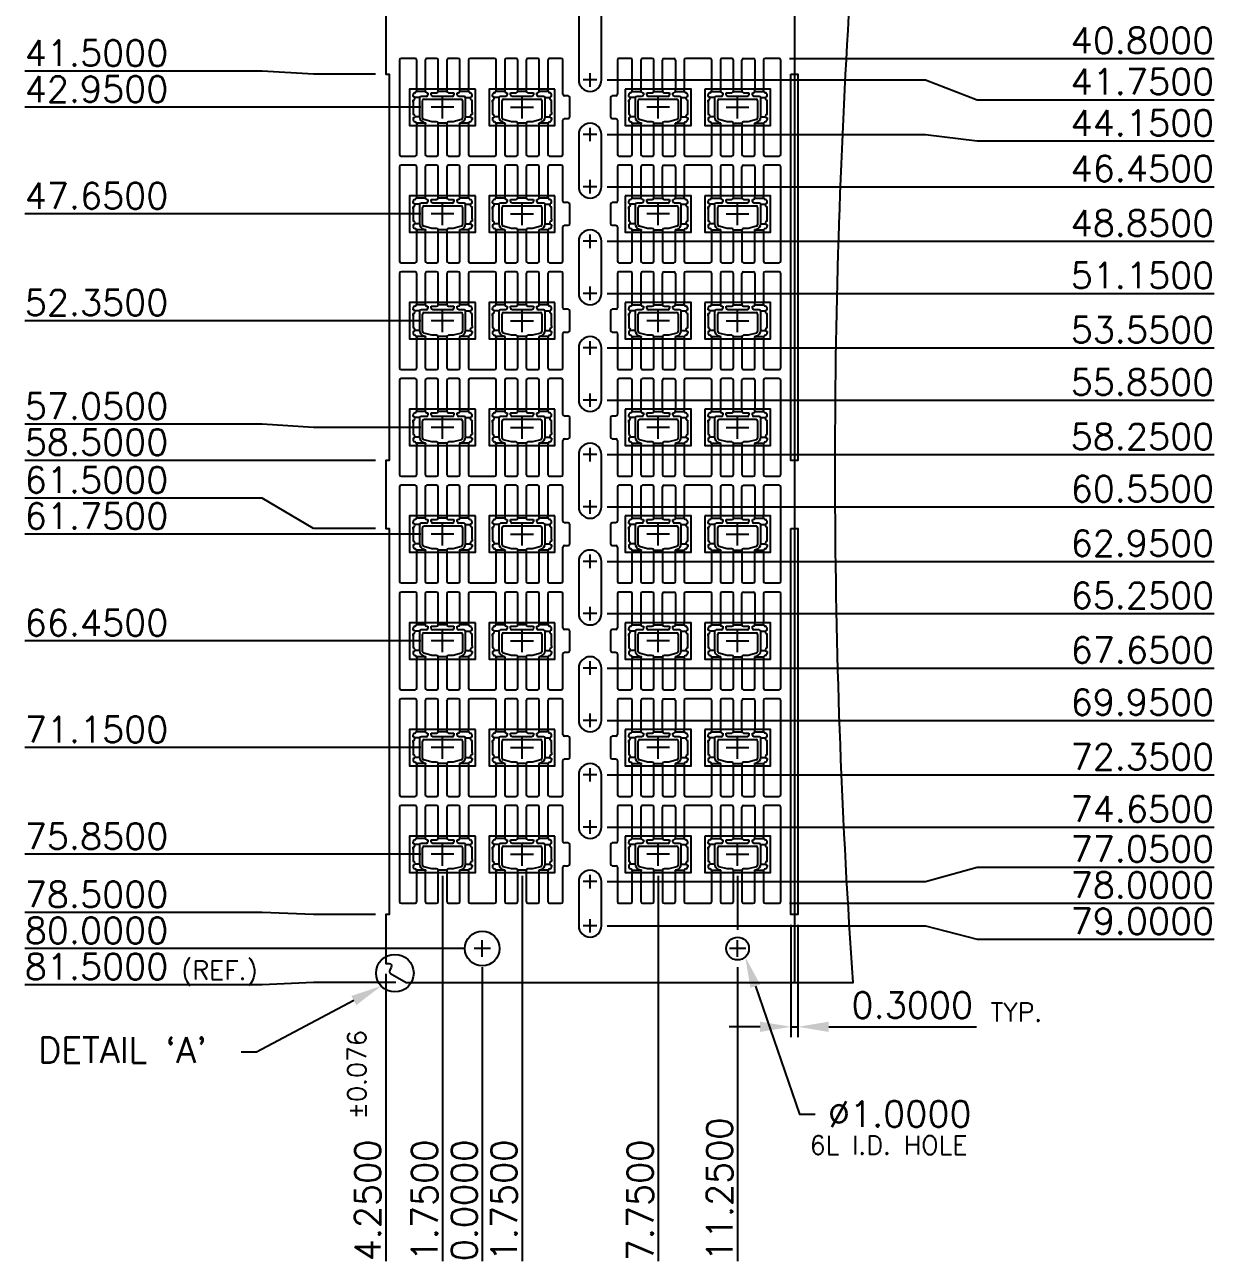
# Model space of a CAD drawing. Extents: x -367 to -120, y -452 to -104.
# Drawn here: x -364.6 to -249.4, y -341.5 to -221.7 of the extents above; entities that cross this region are included whole.
import ezdxf
from ezdxf.enums import TextEntityAlignment as Align
from ezdxf.lldxf.tags import DXFTag

# ---------------------------------------------------------------- set-up
doc = ezdxf.new("R2010")
doc.units = 0
doc.header["$LTSCALE"] = 8
doc.header["$MEASUREMENT"] = 0
doc.layers.get('0').update_dxf_attribs({"linetype": 'CONTINUOUS'})
for name, color, linetype in [('CEN', 1, 'CENTER'), ('COIN-LINE', 4, 'CONTINUOUS'), ('DIM', 5, 'CONTINUOUS'), ('LF-LINE', 7, 'CONTINUOUS'), ('Molding area', 6, 'CONTINUOUS'), ('v-groove', 2, 'CONTINUOUS')]:
    doc.layers.add(name, color=color, linetype=linetype)
doc.styles.add('SIMPLEX', font='SIMPLEX', dxfattribs={"height": 2.5})
tags = doc.linetypes.add('CENTER', pattern=[2, 1.25, -0.25, 0.25, -0.25]).pattern_tags.tags
tags[10:11] = [DXFTag(74, 4), DXFTag(75, 0), DXFTag(340, '0'), DXFTag(46, 1.0), DXFTag(50, 0.0), DXFTag(44, 0.0), DXFTag(45, 0.0)]
tags[8:9] = [DXFTag(74, 4), DXFTag(75, 0), DXFTag(340, '0'), DXFTag(46, 1.0), DXFTag(50, 0.0), DXFTag(44, 0.0), DXFTag(45, 0.0)]
tags[6:7] = [DXFTag(74, 4), DXFTag(75, 0), DXFTag(340, '0'), DXFTag(46, 1.0), DXFTag(50, 0.0), DXFTag(44, 0.0), DXFTag(45, 0.0)]
tags[4:5] = [DXFTag(74, 4), DXFTag(75, 0), DXFTag(340, '0'), DXFTag(46, 1.0), DXFTag(50, 0.0), DXFTag(44, 0.0), DXFTag(45, 0.0)]

# ---------------------------------------------------------------- blocks, each defined once
blk = doc.blocks.new('INT1')
for p, q in [((-1.9, 2.08), (-1.9, -2.08)), ((-1.21, 2.15), (-1.83, 2.15)), ((-1.14, 0.8), (-1.14, 2.08)), ((-0.76, 2.08), (-0.76, 0.8)), ((-0.26, 2.15), (-0.69, 2.15)), ((-0.19, 0.8), (-0.19, 2.08)), ((0.19, 2.08), (0.19, 0.8)), ((0.69, 2.15), (0.26, 2.15)), ((0.76, 0.8), (0.76, 2.08)), ((1.14, 2.08), (1.14, 0.8)), ((2.29, 2.15), (1.21, 2.15)), ((2.36, 0.8), (2.36, 2.08)), ((2.74, 2.08), (2.74, 0.8)), ((3.24, 2.15), (2.81, 2.15)), ((3.31, 0.8), (3.31, 2.08)), ((3.69, 2.08), (3.69, 0.8)), ((4.19, 2.15), (3.76, 2.15)), ((4.26, 0.8), (4.26, 2.08)), ((4.64, 2.08), (4.64, 0.8)), ((5.23, 2.15), (4.71, 2.15)), ((5.3, 0.57), (5.3, 2.08)), ((-1.14, 0.738), (-1.14, 0.8)), ((-0.76, 0.8), (-0.76, 0.71)), ((-0.69, 0.64), (-0.65, 0.64)), ((-0.65, 0.64), (-0.65, 0.55)), ((-0.5, 0.55), (-0.5, 0.64)), ((-0.5, 0.64), (-0.26, 0.64)), ((-0.19, 0.71), (-0.19, 0.8)), ((0.19, 0.8), (0.19, 0.71)), ((0.26, 0.64), (0.5, 0.64)), ((0.5, 0.64), (0.5, 0.55)), ((0.65, 0.55), (0.65, 0.64)), ((0.65, 0.64), (0.69, 0.64)), ((0.76, 0.71), (0.76, 0.8)), ((1.14, 0.738), (1.14, 0.8)), ((2.36, 0.738), (2.36, 0.8)), ((2.74, 0.8), (2.74, 0.71)), ((2.81, 0.64), (2.85, 0.64)), ((2.85, 0.64), (2.85, 0.55)), ((3, 0.55), (3, 0.64)), ((3, 0.64), (3.24, 0.64)), ((3.31, 0.71), (3.31, 0.8)), ((3.69, 0.8), (3.69, 0.71)), ((3.76, 0.64), (4, 0.64)), ((4, 0.64), (4, 0.55)), ((4.15, 0.55), (4.15, 0.64)), ((4.15, 0.64), (4.19, 0.64)), ((4.26, 0.71), (4.26, 0.8)), ((4.64, 0.738), (4.64, 0.8)), ((-1.3, 0.474), (-1.3, 0.542)), ((-1.3, 0.314), (-1.3, -0.314)), ((-1.3, 0.22), (-1.3, 0.314)), ((-1.015, 0.41), (-1.015, -0.426)), ((-0.72, 0.48), (-0.945, 0.48)), ((-0.88, -0.476), (-0.88, 0.29)), ((-0.88, 0.16), (-0.88, 0.29)), ((-0.81, 0.36), (0.81, 0.36)), ((0.43, 0.48), (-0.43, 0.48)), ((0.945, 0.48), (0.72, 0.48)), ((0.88, 0.29), (0.88, -0.476)), ((1.015, 0.29), (1.015, 0.41)), ((1.015, -0.426), (1.015, 0.29)), ((1.3, 0.474), (1.3, 0.542)), ((1.3, -0.22), (1.3, 0.314)), ((2.2, 0.474), (2.2, 0.542)), ((2.2, 0.314), (2.2, -0.314)), ((2.2, 0.22), (2.2, 0.314)), ((2.485, 0.41), (2.485, -0.426)), ((2.78, 0.48), (2.555, 0.48)), ((2.62, -0.476), (2.62, 0.29)), ((2.62, 0.16), (2.62, 0.29)), ((2.69, 0.36), (4.31, 0.36)), ((3.93, 0.48), (3.07, 0.48)), ((4.445, 0.48), (4.22, 0.48)), ((4.38, 0.29), (4.38, -0.476)), ((4.515, 0.29), (4.515, 0.41)), ((4.515, -0.426), (4.515, 0.29)), ((4.8, 0.474), (4.8, 0.542)), ((4.8, -0.22), (4.8, 0.314)), ((5.53, 0.5), (5.37, 0.5)), ((5.6, -0.43), (5.6, 0.43)), ((-1.3, -0.474), (-1.3, -0.542)), ((-1.015, -0.29), (-1.015, -0.426)), ((-0.469, -0.64), (-0.828, -0.544)), ((0.828, -0.544), (0.469, -0.64)), ((1.3, -0.22), (1.3, -0.314)), ((1.3, -0.474), (1.3, -0.542)), ((2.2, -0.474), (2.2, -0.542)), ((2.485, -0.29), (2.485, -0.426)), ((3.031, -0.64), (2.672, -0.544)), ((4.328, -0.544), (3.969, -0.64)), ((4.8, -0.22), (4.8, -0.314)), ((4.8, -0.474), (4.8, -0.542)), ((5.37, -0.5), (5.53, -0.5)), ((-1.14, -0.738), (-1.14, -0.8)), ((-1.14, -2.08), (-1.14, -0.8)), ((-0.83, -0.668), (-0.747, -0.69)), ((-0.76, -0.74), (-0.76, -0.8)), ((-0.76, -0.8), (-0.76, -2.08)), ((-0.26, -0.64), (-0.469, -0.64)), ((-0.19, -0.8), (-0.19, -0.71)), ((-0.19, -2.08), (-0.19, -0.8)), ((0.19, -0.71), (0.19, -0.8)), ((0.19, -0.8), (0.19, -2.08)), ((0.469, -0.64), (0.26, -0.64)), ((0.747, -0.69), (0.83, -0.668)), ((0.76, -0.8), (0.76, -0.74)), ((0.76, -2.08), (0.76, -0.8)), ((1.14, -0.738), (1.14, -0.8)), ((1.14, -0.8), (1.14, -2.08)), ((2.36, -0.738), (2.36, -0.8)), ((2.36, -2.08), (2.36, -0.8)), ((2.67, -0.668), (2.753, -0.69)), ((2.74, -0.74), (2.74, -0.8)), ((2.74, -0.8), (2.74, -2.08)), ((3.24, -0.64), (3.031, -0.64)), ((3.31, -0.8), (3.31, -0.71)), ((3.31, -2.08), (3.31, -0.8)), ((3.69, -0.71), (3.69, -0.8)), ((3.69, -0.8), (3.69, -2.08)), ((3.969, -0.64), (3.76, -0.64)), ((4.247, -0.69), (4.33, -0.668)), ((4.26, -0.8), (4.26, -0.74)), ((4.26, -2.08), (4.26, -0.8)), ((4.64, -0.738), (4.64, -0.8)), ((4.64, -0.8), (4.64, -2.08)), ((5.3, -2.08), (5.3, -0.57)), ((-1.83, -2.15), (-1.21, -2.15)), ((-0.69, -2.15), (-0.26, -2.15)), ((0.26, -2.15), (0.69, -2.15)), ((1.21, -2.15), (2.29, -2.15)), ((2.81, -2.15), (3.24, -2.15)), ((3.76, -2.15), (4.19, -2.15)), ((4.71, -2.15), (5.23, -2.15))]:
    blk.add_line(p, q)
for centre, radius, start, end in [((-1.83, 2.08), 0.07, 90, 180), ((-1.21, 2.08), 0.07, 0, 90), ((-0.69, 2.08), 0.07, 90, 180), ((-0.26, 2.08), 0.07, 0, 90), ((0.26, 2.08), 0.07, 90, 180), ((0.69, 2.08), 0.07, 0, 90), ((1.21, 2.08), 0.07, 90, 180), ((2.29, 2.08), 0.07, 0, 90), ((2.81, 2.08), 0.07, 90, 180), ((3.24, 2.08), 0.07, 0, 90), ((3.76, 2.08), 0.07, 90, 180), ((4.19, 2.08), 0.07, 0, 90), ((4.71, 2.08), 0.07, 90, 180), ((5.23, 2.08), 0.07, 0, 90), ((-1.2, 0.542), 0.1, 101.5521, 179.9908), ((-1.24, 0.738), 0.1, 281.5521, 0), ((-0.69, 0.71), 0.07, 180, 270), ((-0.72, 0.55), 0.07, 270, 0), ((-0.43, 0.55), 0.07, 180, 270), ((-0.26, 0.71), 0.07, 270, 0), ((0.26, 0.71), 0.07, 180, 270), ((0.43, 0.55), 0.07, 270, 0), ((0.72, 0.55), 0.07, 180, 270), ((0.69, 0.71), 0.07, 270, 0), ((1.24, 0.738), 0.1, 180, 258.4479), ((1.2, 0.542), 0.1, 0.0092, 78.4479), ((2.3, 0.542), 0.1, 101.5521, 179.9908), ((2.26, 0.738), 0.1, 281.5521, 0), ((2.81, 0.71), 0.07, 180, 270), ((2.78, 0.55), 0.07, 270, 0), ((3.07, 0.55), 0.07, 180, 270), ((3.24, 0.71), 0.07, 270, 0), ((3.76, 0.71), 0.07, 180, 270), ((3.93, 0.55), 0.07, 270, 0), ((4.22, 0.55), 0.07, 180, 270), ((4.19, 0.71), 0.07, 270, 0), ((4.74, 0.738), 0.1, 180, 258.4479), ((4.7, 0.542), 0.1, 0.0092, 78.4479), ((5.37, 0.57), 0.07, 180, 270), ((-1.3, 0.394), 0.08, 269.9908, 89.9908), ((-0.945, 0.41), 0.07, 90, 180), ((-0.81, 0.29), 0.07, 90, 180), ((0.81, 0.29), 0.07, 0, 90), ((0.945, 0.41), 0.07, 0, 90), ((1.3, 0.394), 0.08, 90.0092, 270.0092), ((2.2, 0.394), 0.08, 269.9908, 89.9908), ((2.555, 0.41), 0.07, 90, 180), ((2.69, 0.29), 0.07, 90, 180), ((4.31, 0.29), 0.07, 0, 90), ((4.445, 0.41), 0.07, 0, 90), ((4.8, 0.394), 0.08, 90.0092, 270.0092), ((5.53, 0.43), 0.07, 0, 90), ((-1.3, -0.394), 0.08, 270.0092, 90.0092), ((-1.2, -0.542), 0.1, 180.0092, 258.4479), ((-0.765, -0.426), 0.25, 180, 255), ((-0.81, -0.476), 0.07, 180, 255), ((0.81, -0.476), 0.07, 285, 0), ((0.765, -0.426), 0.25, 285, 0), ((1.3, -0.394), 0.08, 89.9908, 269.9908), ((1.2, -0.542), 0.1, 281.5521, 359.9908), ((2.2, -0.394), 0.08, 270.0092, 90.0092), ((2.3, -0.542), 0.1, 180.0092, 258.4479), ((2.735, -0.426), 0.25, 180, 255), ((2.69, -0.476), 0.07, 180, 255), ((4.31, -0.476), 0.07, 285, 0), ((4.265, -0.426), 0.25, 285, 0), ((4.8, -0.394), 0.08, 89.9908, 269.9908), ((4.7, -0.542), 0.1, 281.5521, 359.9908), ((5.37, -0.57), 0.07, 90, 180), ((5.53, -0.43), 0.07, 270, 0), ((-1.24, -0.738), 0.1, 0, 78.4479), ((-0.66, -0.74), 0.1, 149.9868, 180), ((-0.26, -0.71), 0.07, 0, 90), ((0.26, -0.71), 0.07, 90, 180), ((0.66, -0.74), 0.1, 0, 30.0132), ((1.24, -0.738), 0.1, 101.5521, 180), ((2.26, -0.738), 0.1, 0, 78.4479), ((2.84, -0.74), 0.1, 149.9868, 180), ((3.24, -0.71), 0.07, 0, 90), ((3.76, -0.71), 0.07, 90, 180), ((4.16, -0.74), 0.1, 0, 30.0132), ((4.74, -0.738), 0.1, 101.5521, 180), ((-1.83, -2.08), 0.07, 180, 270), ((-1.21, -2.08), 0.07, 270, 0), ((-0.69, -2.08), 0.07, 180, 270), ((-0.26, -2.08), 0.07, 270, 0), ((0.26, -2.08), 0.07, 180, 270), ((0.69, -2.08), 0.07, 270, 0), ((1.21, -2.08), 0.07, 180, 270), ((2.29, -2.08), 0.07, 270, 0), ((2.81, -2.08), 0.07, 180, 270), ((3.24, -2.08), 0.07, 270, 0), ((3.76, -2.08), 0.07, 180, 270), ((4.19, -2.08), 0.07, 270, 0), ((4.71, -2.08), 0.07, 180, 270), ((5.23, -2.08), 0.07, 270, 0)]:
    blk.add_arc(centre, radius, start, end)
at = {"layer": 'Molding area'}
for points in [[(1.45, 0.8), (-1.45, 0.8), (-1.45, -0.8), (1.45, -0.8)], [(4.95, 0.8), (2.05, 0.8), (2.05, -0.8), (4.95, -0.8)]]:
    blk.add_lwpolyline(points, close=True, dxfattribs=at)
at = {"layer": 'v-groove'}
for p, q in [((-0.759, 0.7), (-1.147, 0.7)), ((0.191, 0.7), (-0.191, 0.7)), ((1.147, 0.7), (0.759, 0.7)), ((2.741, 0.7), (2.353, 0.7)), ((3.691, 0.7), (3.309, 0.7)), ((4.647, 0.7), (4.259, 0.7)), ((-0.752, -0.7), (-1.147, -0.7)), ((0.191, -0.7), (-0.191, -0.7)), ((1.147, -0.7), (0.752, -0.7)), ((2.748, -0.7), (2.353, -0.7)), ((3.691, -0.7), (3.309, -0.7)), ((4.647, -0.7), (4.252, -0.7))]:
    blk.add_line(p, q, dxfattribs=at)
at = {"layer": 'v-groove', "color": 4}
for p, q in [((-1.012, 0.43), (-1.228, 0.43)), ((1.012, 0.43), (1.228, 0.43)), ((2.488, 0.43), (2.272, 0.43)), ((4.512, 0.43), (4.728, 0.43)), ((-1.012, -0.43), (-1.228, -0.43)), ((1.012, -0.43), (1.228, -0.43)), ((2.488, -0.43), (2.272, -0.43)), ((4.512, -0.43), (4.728, -0.43))]:
    blk.add_line(p, q, dxfattribs=at)
blk = doc.blocks.new('INT2')
for p, q in [((-1.8, 2.08), (-1.8, 0.57)), ((-1.21, 2.15), (-1.73, 2.15)), ((-1.14, 0.8), (-1.14, 2.08)), ((-0.76, 2.08), (-0.76, 0.8)), ((-0.26, 2.15), (-0.69, 2.15)), ((-0.19, 0.8), (-0.19, 2.08)), ((0.19, 0.8), (0.19, 2.08)), ((0.26, 2.15), (0.69, 2.15)), ((0.76, 2.08), (0.76, 0.8)), ((1.14, 2.08), (1.14, 0.8)), ((2.29, 2.15), (1.21, 2.15)), ((2.36, 0.8), (2.36, 2.08)), ((2.74, 2.08), (2.74, 0.8)), ((3.24, 2.15), (2.81, 2.15)), ((3.31, 0.8), (3.31, 2.08)), ((3.69, 0.8), (3.69, 2.08)), ((3.76, 2.15), (4.19, 2.15)), ((4.26, 2.08), (4.26, 0.8)), ((4.64, 2.08), (4.64, 0.8)), ((5.33, 2.15), (4.71, 2.15)), ((5.4, -2.08), (5.4, 2.08)), ((-1.14, 0.738), (-1.14, 0.8)), ((-0.76, 0.8), (-0.76, 0.71)), ((-0.69, 0.64), (-0.65, 0.64)), ((-0.65, 0.64), (-0.65, 0.55)), ((-0.5, 0.55), (-0.5, 0.64)), ((-0.5, 0.64), (-0.26, 0.64)), ((-0.19, 0.71), (-0.19, 0.8)), ((0.19, 0.8), (0.19, 0.71)), ((0.26, 0.64), (0.5, 0.64)), ((0.5, 0.64), (0.5, 0.55)), ((0.65, 0.55), (0.65, 0.64)), ((0.65, 0.64), (0.69, 0.64)), ((0.76, 0.71), (0.76, 0.8)), ((1.14, 0.738), (1.14, 0.8)), ((2.36, 0.738), (2.36, 0.8)), ((2.74, 0.8), (2.74, 0.71)), ((2.81, 0.64), (2.85, 0.64)), ((2.85, 0.64), (2.85, 0.55)), ((3, 0.55), (3, 0.64)), ((3, 0.64), (3.24, 0.64)), ((3.31, 0.71), (3.31, 0.8)), ((3.69, 0.8), (3.69, 0.71)), ((3.76, 0.64), (4, 0.64)), ((4, 0.64), (4, 0.55)), ((4.15, 0.55), (4.15, 0.64)), ((4.15, 0.64), (4.19, 0.64)), ((4.26, 0.71), (4.26, 0.8)), ((4.64, 0.738), (4.64, 0.8)), ((-2.1, 0.43), (-2.1, -0.43)), ((-1.87, 0.5), (-2.03, 0.5)), ((-1.3, 0.474), (-1.3, 0.542)), ((-1.3, 0.314), (-1.3, -0.314)), ((-1.3, 0.22), (-1.3, 0.314)), ((-1.015, 0.41), (-1.015, 0.29)), ((-1.015, 0.29), (-1.015, -0.426)), ((-0.72, 0.48), (-0.945, 0.48)), ((-0.88, -0.476), (-0.88, 0.29)), ((-0.88, 0.16), (-0.88, 0.29)), ((-0.81, 0.36), (0.81, 0.36)), ((0.43, 0.48), (-0.43, 0.48)), ((0.945, 0.48), (0.72, 0.48)), ((0.88, 0.29), (0.88, -0.476)), ((1.015, 0.29), (1.015, 0.41)), ((1.015, -0.426), (1.015, 0.29)), ((1.3, 0.474), (1.3, 0.542)), ((1.3, -0.314), (1.3, 0.314)), ((2.2, 0.474), (2.2, 0.542)), ((2.2, 0.314), (2.2, -0.314)), ((2.2, 0.22), (2.2, 0.314)), ((2.485, 0.41), (2.485, 0.29)), ((2.485, 0.29), (2.485, -0.426)), ((2.78, 0.48), (2.555, 0.48)), ((2.62, -0.476), (2.62, 0.29)), ((2.62, 0.16), (2.62, 0.29)), ((2.69, 0.36), (4.31, 0.36)), ((3.93, 0.48), (3.07, 0.48)), ((4.445, 0.48), (4.22, 0.48)), ((4.38, 0.29), (4.38, -0.476)), ((4.515, 0.29), (4.515, 0.41)), ((4.515, -0.426), (4.515, 0.29)), ((4.8, 0.474), (4.8, 0.542)), ((4.8, -0.314), (4.8, 0.314)), ((-2.03, -0.5), (-1.87, -0.5)), ((-1.3, -0.474), (-1.3, -0.542)), ((-0.469, -0.64), (-0.828, -0.544)), ((0.828, -0.544), (0.469, -0.64)), ((1.3, -0.474), (1.3, -0.542)), ((2.2, -0.474), (2.2, -0.542)), ((3.031, -0.64), (2.672, -0.544)), ((4.328, -0.544), (3.969, -0.64)), ((4.8, -0.474), (4.8, -0.542)), ((-1.8, -0.57), (-1.8, -2.08)), ((-1.14, -0.738), (-1.14, -0.8)), ((-1.14, -2.08), (-1.14, -0.8)), ((-0.83, -0.668), (-0.747, -0.69)), ((-0.76, -0.74), (-0.76, -0.8)), ((-0.76, -0.8), (-0.76, -2.08)), ((-0.26, -0.64), (-0.469, -0.64)), ((-0.19, -0.8), (-0.19, -0.71)), ((-0.19, -2.08), (-0.19, -0.8)), ((0.19, -0.71), (0.19, -0.8)), ((0.19, -0.8), (0.19, -2.08)), ((0.469, -0.64), (0.26, -0.64)), ((0.747, -0.69), (0.83, -0.668)), ((0.76, -0.8), (0.76, -0.74)), ((0.76, -2.08), (0.76, -0.8)), ((1.14, -0.738), (1.14, -0.8)), ((1.14, -0.8), (1.14, -2.08)), ((2.36, -0.738), (2.36, -0.8)), ((2.36, -2.08), (2.36, -0.8)), ((2.67, -0.668), (2.753, -0.69)), ((2.74, -0.74), (2.74, -0.8)), ((2.74, -0.8), (2.74, -2.08)), ((3.24, -0.64), (3.031, -0.64)), ((3.31, -0.8), (3.31, -0.71)), ((3.31, -2.08), (3.31, -0.8)), ((3.69, -0.71), (3.69, -0.8)), ((3.69, -0.8), (3.69, -2.08)), ((3.969, -0.64), (3.76, -0.64)), ((4.247, -0.69), (4.33, -0.668)), ((4.26, -0.8), (4.26, -0.74)), ((4.26, -2.08), (4.26, -0.8)), ((4.64, -0.738), (4.64, -0.8)), ((4.64, -0.8), (4.64, -2.08)), ((-1.73, -2.15), (-1.21, -2.15)), ((-0.69, -2.15), (-0.26, -2.15)), ((0.26, -2.15), (0.69, -2.15)), ((1.21, -2.15), (2.29, -2.15)), ((2.81, -2.15), (3.24, -2.15)), ((3.76, -2.15), (4.19, -2.15)), ((4.71, -2.15), (5.33, -2.15))]:
    blk.add_line(p, q)
for centre, radius, start, end in [((-1.73, 2.08), 0.07, 90, 180), ((-1.21, 2.08), 0.07, 0, 90), ((-0.69, 2.08), 0.07, 90, 180), ((-0.26, 2.08), 0.07, 0, 90), ((0.26, 2.08), 0.07, 90, 180), ((0.69, 2.08), 0.07, 0, 90), ((1.21, 2.08), 0.07, 90, 180), ((2.29, 2.08), 0.07, 0, 90), ((2.81, 2.08), 0.07, 90, 180), ((3.24, 2.08), 0.07, 0, 90), ((3.76, 2.08), 0.07, 90, 180), ((4.19, 2.08), 0.07, 0, 90), ((4.71, 2.08), 0.07, 90, 180), ((5.33, 2.08), 0.07, 0, 90), ((-1.87, 0.57), 0.07, 270, 0), ((-1.2, 0.542), 0.1, 101.5521, 179.9908), ((-1.24, 0.738), 0.1, 281.5521, 0), ((-0.69, 0.71), 0.07, 180, 270), ((-0.72, 0.55), 0.07, 270, 0), ((-0.43, 0.55), 0.07, 180, 270), ((-0.26, 0.71), 0.07, 270, 0), ((0.26, 0.71), 0.07, 180, 270), ((0.43, 0.55), 0.07, 270, 0), ((0.72, 0.55), 0.07, 180, 270), ((0.69, 0.71), 0.07, 270, 0), ((1.24, 0.738), 0.1, 180, 258.4479), ((1.2, 0.542), 0.1, 0.0092, 78.4479), ((2.3, 0.542), 0.1, 101.5521, 179.9908), ((2.26, 0.738), 0.1, 281.5521, 0), ((2.81, 0.71), 0.07, 180, 270), ((2.78, 0.55), 0.07, 270, 0), ((3.07, 0.55), 0.07, 180, 270), ((3.24, 0.71), 0.07, 270, 0), ((3.76, 0.71), 0.07, 180, 270), ((3.93, 0.55), 0.07, 270, 0), ((4.22, 0.55), 0.07, 180, 270), ((4.19, 0.71), 0.07, 270, 0), ((4.74, 0.738), 0.1, 180, 258.4479), ((4.7, 0.542), 0.1, 0.0092, 78.4479), ((-2.03, 0.43), 0.07, 90, 180), ((-1.3, 0.394), 0.08, 269.9908, 89.9908), ((-0.945, 0.41), 0.07, 90, 180), ((-0.81, 0.29), 0.07, 90, 180), ((0.81, 0.29), 0.07, 0, 90), ((0.945, 0.41), 0.07, 0, 90), ((1.3, 0.394), 0.08, 90.0092, 270.0092), ((2.2, 0.394), 0.08, 269.9908, 89.9908), ((2.555, 0.41), 0.07, 90, 180), ((2.69, 0.29), 0.07, 90, 180), ((4.31, 0.29), 0.07, 0, 90), ((4.445, 0.41), 0.07, 0, 90), ((4.8, 0.394), 0.08, 90.0092, 270.0092), ((-2.03, -0.43), 0.07, 180, 270), ((-1.87, -0.57), 0.07, 0, 90), ((-1.3, -0.394), 0.08, 270.0092, 90.0092), ((-1.2, -0.542), 0.1, 180.0092, 258.4479), ((-0.765, -0.426), 0.25, 180, 255), ((-0.81, -0.476), 0.07, 180, 255), ((0.81, -0.476), 0.07, 285, 0), ((0.765, -0.426), 0.25, 285, 0), ((1.3, -0.394), 0.08, 89.9908, 269.9908), ((1.2, -0.542), 0.1, 281.5521, 359.9908), ((2.2, -0.394), 0.08, 270.0092, 90.0092), ((2.3, -0.542), 0.1, 180.0092, 258.4479), ((2.735, -0.426), 0.25, 180, 255), ((2.69, -0.476), 0.07, 180, 255), ((4.31, -0.476), 0.07, 285, 0), ((4.265, -0.426), 0.25, 285, 0), ((4.8, -0.394), 0.08, 89.9908, 269.9908), ((4.7, -0.542), 0.1, 281.5521, 359.9908), ((-1.24, -0.738), 0.1, 0, 78.4479), ((-0.66, -0.74), 0.1, 149.9868, 180), ((-0.26, -0.71), 0.07, 0, 90), ((0.26, -0.71), 0.07, 90, 180), ((0.66, -0.74), 0.1, 0, 30.0132), ((1.24, -0.738), 0.1, 101.5521, 180), ((2.26, -0.738), 0.1, 0, 78.4479), ((2.84, -0.74), 0.1, 149.9868, 180), ((3.24, -0.71), 0.07, 0, 90), ((3.76, -0.71), 0.07, 90, 180), ((4.16, -0.74), 0.1, 0, 30.0132), ((4.74, -0.738), 0.1, 101.5521, 180), ((-1.73, -2.08), 0.07, 180, 270), ((-1.21, -2.08), 0.07, 270, 0), ((-0.69, -2.08), 0.07, 180, 270), ((-0.26, -2.08), 0.07, 270, 0), ((0.26, -2.08), 0.07, 180, 270), ((0.69, -2.08), 0.07, 270, 0), ((1.21, -2.08), 0.07, 180, 270), ((2.29, -2.08), 0.07, 270, 0), ((2.81, -2.08), 0.07, 180, 270), ((3.24, -2.08), 0.07, 270, 0), ((3.76, -2.08), 0.07, 180, 270), ((4.19, -2.08), 0.07, 270, 0), ((4.71, -2.08), 0.07, 180, 270), ((5.33, -2.08), 0.07, 270, 0)]:
    blk.add_arc(centre, radius, start, end)
at = {"layer": 'Molding area'}
for points in [[(-1.45, 0.8), (-1.45, -0.8), (1.45, -0.8), (1.45, 0.8)], [(2.05, 0.8), (2.05, -0.8), (4.95, -0.8), (4.95, 0.8)]]:
    blk.add_lwpolyline(points, close=True, dxfattribs=at)
at = {"layer": 'v-groove'}
for p, q in [((-1.147, 0.7), (-0.759, 0.7)), ((-0.191, 0.7), (0.191, 0.7)), ((0.759, 0.7), (1.147, 0.7)), ((2.353, 0.7), (2.741, 0.7)), ((3.309, 0.7), (3.691, 0.7)), ((4.259, 0.7), (4.647, 0.7)), ((-1.147, -0.7), (-0.752, -0.7)), ((-0.191, -0.7), (0.191, -0.7)), ((0.752, -0.7), (1.147, -0.7)), ((2.353, -0.7), (2.748, -0.7)), ((3.309, -0.7), (3.691, -0.7)), ((4.252, -0.7), (4.647, -0.7))]:
    blk.add_line(p, q, dxfattribs=at)
at = {"layer": 'v-groove', "color": 4}
for p, q in [((-1.012, 0.43), (-1.228, 0.43)), ((1.012, 0.43), (1.228, 0.43)), ((2.488, 0.43), (2.272, 0.43)), ((4.512, 0.43), (4.728, 0.43)), ((-1.012, -0.43), (-1.228, -0.43)), ((1.012, -0.43), (1.228, -0.43)), ((2.488, -0.43), (2.272, -0.43)), ((4.512, -0.43), (4.728, -0.43))]:
    blk.add_line(p, q, dxfattribs=at)

msp = doc.modelspace()

# ---------------------------------------------------------------- linework, layer by layer
at = {"layer": 'CEN'}
for p, q in [((-290.05, -131.87), (-290.05, -314.47)), ((-309.85, -227.68), (-309.85, -226.36)), ((-309.19, -227.02), (-310.51, -227.02)), ((-324.15, -230.76), (-324.15, -228.56)), ((-316.45, -230.76), (-316.45, -228.56)), ((-303.25, -230.76), (-303.25, -228.56)), ((-295.55, -230.76), (-295.55, -228.56)), ((-323.05, -229.66), (-325.25, -229.66)), ((-317.55, -229.66), (-315.35, -229.66)), ((-302.15, -229.66), (-304.35, -229.66)), ((-296.65, -229.66), (-294.45, -229.66)), ((-309.19, -232.3), (-310.51, -232.3)), ((-309.85, -232.96), (-309.85, -231.64)), ((-309.85, -238.02), (-309.85, -236.7)), ((-309.19, -237.36), (-310.51, -237.36)), ((-324.15, -241.1), (-324.15, -238.9)), ((-316.45, -241.1), (-316.45, -238.9)), ((-303.25, -241.1), (-303.25, -238.9)), ((-295.55, -241.1), (-295.55, -238.9)), ((-323.05, -240), (-325.25, -240)), ((-317.55, -240), (-315.35, -240)), ((-302.15, -240), (-304.35, -240)), ((-296.65, -240), (-294.45, -240)), ((-309.85, -243.3), (-309.85, -241.98)), ((-309.19, -242.64), (-310.51, -242.64)), ((-309.19, -247.7), (-310.51, -247.7)), ((-309.85, -248.36), (-309.85, -247.04)), ((-323.05, -250.34), (-325.25, -250.34)), ((-324.15, -251.44), (-324.15, -249.24)), ((-317.55, -250.34), (-315.35, -250.34)), ((-316.45, -251.44), (-316.45, -249.24)), ((-302.15, -250.34), (-304.35, -250.34)), ((-303.25, -251.44), (-303.25, -249.24)), ((-296.65, -250.34), (-294.45, -250.34)), ((-295.55, -251.44), (-295.55, -249.24)), ((-309.85, -253.64), (-309.85, -252.32)), ((-309.19, -252.98), (-310.51, -252.98)), ((-309.85, -258.7), (-309.85, -257.38)), ((-309.19, -258.04), (-310.51, -258.04)), ((-324.15, -261.78), (-324.15, -259.58)), ((-316.45, -261.78), (-316.45, -259.58)), ((-303.25, -261.78), (-303.25, -259.58)), ((-295.55, -261.78), (-295.55, -259.58)), ((-323.05, -260.68), (-325.25, -260.68)), ((-317.55, -260.68), (-315.35, -260.68)), ((-302.15, -260.68), (-304.35, -260.68)), ((-296.65, -260.68), (-294.45, -260.68)), ((-309.19, -263.32), (-310.51, -263.32)), ((-309.85, -263.98), (-309.85, -262.66)), ((-309.85, -269.04), (-309.85, -267.72)), ((-309.19, -268.38), (-310.51, -268.38)), ((-324.15, -272.12), (-324.15, -269.92)), ((-316.45, -272.12), (-316.45, -269.92)), ((-303.25, -272.12), (-303.25, -269.92)), ((-295.55, -272.12), (-295.55, -269.92)), ((-323.05, -271.02), (-325.25, -271.02)), ((-317.55, -271.02), (-315.35, -271.02)), ((-302.15, -271.02), (-304.35, -271.02)), ((-296.65, -271.02), (-294.45, -271.02)), ((-309.85, -274.32), (-309.85, -273)), ((-309.19, -273.66), (-310.51, -273.66)), ((-309.19, -278.72), (-310.51, -278.72)), ((-309.85, -279.38), (-309.85, -278.06)), ((-324.15, -282.46), (-324.15, -280.26)), ((-316.45, -282.46), (-316.45, -280.26)), ((-303.25, -282.46), (-303.25, -280.26)), ((-295.55, -282.46), (-295.55, -280.26)), ((-323.05, -281.36), (-325.25, -281.36)), ((-317.55, -281.36), (-315.35, -281.36)), ((-302.15, -281.36), (-304.35, -281.36)), ((-296.65, -281.36), (-294.45, -281.36)), ((-309.85, -284.66), (-309.85, -283.34)), ((-309.19, -284), (-310.51, -284)), ((-309.85, -289.72), (-309.85, -288.4)), ((-309.19, -289.06), (-310.51, -289.06)), ((-324.15, -292.8), (-324.15, -290.6)), ((-316.45, -292.8), (-316.45, -290.6)), ((-303.25, -292.8), (-303.25, -290.6)), ((-295.55, -292.8), (-295.55, -290.6)), ((-323.05, -291.7), (-325.25, -291.7)), ((-317.55, -291.7), (-315.35, -291.7)), ((-302.15, -291.7), (-304.35, -291.7)), ((-296.65, -291.7), (-294.45, -291.7)), ((-309.19, -294.34), (-310.51, -294.34)), ((-309.85, -295), (-309.85, -293.68)), ((-309.19, -299.4), (-310.51, -299.4)), ((-309.85, -300.06), (-309.85, -298.74)), ((-324.15, -303.14), (-324.15, -300.94)), ((-316.45, -303.14), (-316.45, -300.94)), ((-303.25, -303.14), (-303.25, -300.94)), ((-295.55, -303.14), (-295.55, -300.94)), ((-323.05, -302.04), (-325.25, -302.04)), ((-317.55, -302.04), (-315.35, -302.04)), ((-302.15, -302.04), (-304.35, -302.04)), ((-296.65, -302.04), (-294.45, -302.04)), ((-309.85, -305.34), (-309.85, -304.02)), ((-309.19, -304.68), (-310.51, -304.68)), ((-309.19, -308.97), (-310.51, -308.97)), ((-309.85, -309.63), (-309.85, -308.31)), ((-319.51, -311.17), (-321.09, -311.17)), ((-320.3, -311.96), (-320.3, -310.37)), ((-294.76, -311.17), (-296.34, -311.17)), ((-295.55, -311.96), (-295.55, -310.37))]:
    msp.add_line(p, q, dxfattribs=at)
at = {"layer": 'COIN-LINE'}
for p, q in [((-277.35, -224.93), (-272.35, -224.93)), ((-336.65, -226.47), (-341.65, -226.16)), ((-277.35, -227.02), (-272.35, -228.93)), ((-336.65, -229.66), (-341.65, -229.66)), ((-277.35, -232.3), (-272.35, -232.93)), ((-277.35, -237.36), (-272.35, -237.36)), ((-336.65, -240), (-341.65, -240)), ((-277.35, -242.64), (-272.35, -242.64)), ((-277.35, -247.7), (-272.35, -247.7)), ((-336.65, -250.34), (-341.65, -250.34)), ((-277.35, -252.98), (-272.35, -252.98)), ((-277.35, -258.04), (-272.35, -258.04)), ((-336.65, -260.68), (-341.65, -260.37)), ((-277.35, -263.32), (-272.35, -263.32)), ((-336.65, -263.87), (-341.65, -263.87)), ((-336.65, -270.47), (-341.65, -267.52)), ((-277.35, -268.38), (-272.35, -268.38)), ((-336.65, -271.02), (-341.65, -271.02)), ((-277.35, -273.66), (-272.35, -273.66)), ((-277.35, -278.72), (-272.35, -278.72)), ((-336.65, -281.36), (-341.65, -281.36)), ((-277.35, -284), (-272.35, -284)), ((-277.35, -289.06), (-272.35, -289.06)), ((-336.65, -291.7), (-341.65, -291.7)), ((-277.35, -294.34), (-272.35, -294.34)), ((-277.35, -299.4), (-272.35, -299.4)), ((-336.65, -302.04), (-341.65, -302.04)), ((-277.35, -304.68), (-272.35, -303.27)), ((-336.65, -307.87), (-341.65, -307.67)), ((-277.35, -306.77), (-272.35, -306.77)), ((-277.35, -308.97), (-272.35, -310.27)), ((-336.65, -311.17), (-341.65, -311.17)), ((-336.65, -314.47), (-341.65, -314.67)), ((-329.65, -319.47), (-329.65, -324.47)), ((-324.15, -319.47), (-324.15, -324.47)), ((-320.3, -319.47), (-320.3, -324.47)), ((-316.45, -319.47), (-316.45, -324.47)), ((-303.25, -319.47), (-303.25, -324.47)), ((-295.55, -319.47), (-295.55, -324.47))]:
    msp.add_line(p, q, dxfattribs=at)
at = {"layer": 'DIM'}
for p, q in [((-290.52, -224.93), (-277.35, -224.93)), ((-272.35, -224.93), (-249.35, -224.93)), ((-341.65, -226.16), (-364.65, -226.16)), ((-330.65, -226.47), (-336.65, -226.47)), ((-308.19, -227.02), (-277.35, -227.02)), ((-341.65, -229.66), (-364.65, -229.66)), ((-326.25, -229.66), (-336.65, -229.66)), ((-272.35, -228.93), (-249.35, -228.93)), ((-308.19, -232.3), (-277.35, -232.3)), ((-272.35, -232.93), (-249.35, -232.93)), ((-308.19, -237.36), (-277.35, -237.36)), ((-272.35, -237.36), (-249.35, -237.36)), ((-341.65, -240), (-364.65, -240)), ((-326.25, -240), (-336.65, -240)), ((-308.19, -242.64), (-277.35, -242.64)), ((-272.35, -242.64), (-249.35, -242.64)), ((-308.19, -247.7), (-277.35, -247.7)), ((-272.35, -247.7), (-249.35, -247.7)), ((-341.65, -250.34), (-364.65, -250.34)), ((-326.25, -250.34), (-336.65, -250.34)), ((-308.19, -252.98), (-277.35, -252.98)), ((-272.35, -252.98), (-249.35, -252.98)), ((-308.19, -258.04), (-277.35, -258.04)), ((-272.35, -258.04), (-249.35, -258.04)), ((-341.65, -260.37), (-364.65, -260.37)), ((-326.25, -260.68), (-336.65, -260.68)), ((-308.19, -263.32), (-277.35, -263.32)), ((-272.35, -263.32), (-249.35, -263.32)), ((-341.65, -263.87), (-364.65, -263.87)), ((-330.65, -263.87), (-336.65, -263.87)), ((-341.65, -267.52), (-364.65, -267.52)), ((-308.19, -268.38), (-277.35, -268.38)), ((-272.35, -268.38), (-249.35, -268.38)), ((-330.65, -270.47), (-336.65, -270.47)), ((-341.65, -271.02), (-364.65, -271.02)), ((-326.25, -271.02), (-336.65, -271.02)), ((-308.19, -273.66), (-277.35, -273.66)), ((-272.35, -273.66), (-249.35, -273.66)), ((-308.19, -278.72), (-277.35, -278.72)), ((-272.35, -278.72), (-249.35, -278.72)), ((-341.65, -281.36), (-364.65, -281.36)), ((-326.25, -281.36), (-336.65, -281.36)), ((-308.19, -284), (-277.35, -284)), ((-272.35, -284), (-249.35, -284)), ((-308.19, -289.06), (-277.35, -289.06)), ((-272.35, -289.06), (-249.35, -289.06)), ((-341.65, -291.7), (-364.65, -291.7)), ((-326.25, -291.7), (-336.65, -291.7)), ((-308.19, -294.34), (-277.35, -294.34)), ((-272.35, -294.34), (-249.35, -294.34)), ((-308.19, -299.4), (-277.35, -299.4)), ((-272.35, -299.4), (-249.35, -299.4)), ((-341.65, -302.04), (-364.65, -302.04)), ((-326.25, -302.04), (-336.65, -302.04)), ((-324.15, -304.14), (-324.15, -319.47)), ((-316.45, -304.14), (-316.45, -319.47)), ((-303.25, -304.14), (-303.25, -319.47)), ((-295.55, -304.14), (-295.55, -309.37)), ((-272.35, -303.27), (-249.35, -303.27)), ((-308.19, -304.68), (-277.35, -304.68)), ((-341.65, -307.67), (-364.65, -307.67)), ((-330.65, -307.87), (-336.65, -307.87)), ((-290.52, -306.77), (-277.35, -306.77)), ((-272.35, -306.77), (-249.35, -306.77)), ((-308.19, -308.97), (-277.35, -308.97)), ((-290.38, -308.87), (-290.38, -319.75)), ((-289.72, -308.87), (-289.72, -319.75)), ((-272.35, -310.27), (-249.35, -310.27)), ((-341.65, -311.17), (-364.65, -311.17)), ((-322.09, -311.17), (-336.65, -311.17)), ((-329.65, -313.62), (-329.65, -319.47)), ((-320.3, -312.96), (-320.3, -319.47)), ((-295.55, -312.96), (-295.55, -319.47)), ((-341.65, -314.67), (-364.65, -314.67)), ((-328.69, -314.47), (-336.65, -314.47)), ((-332.75, -316.2), (-342.17, -321.2)), ((-293.38, -318.75), (-296.38, -318.75)), ((-290.38, -318.75), (-289.72, -318.75)), ((-286.72, -318.75), (-272.41, -318.75)), ((-342.17, -321.2), (-343.67, -321.2)), ((-329.65, -324.47), (-329.65, -341.47)), ((-324.15, -324.47), (-324.15, -341.47)), ((-320.3, -324.47), (-320.3, -341.47)), ((-316.45, -324.47), (-316.45, -341.47)), ((-303.25, -324.47), (-303.25, -341.47)), ((-295.55, -324.47), (-295.55, -341.47))]:
    msp.add_line(p, q, dxfattribs=at)
msp.add_lwpolyline([(-293.83, -314.82), (-289.54, -327.22), (-288.05, -327.22)], dxfattribs=at)
msp.add_circle((-328.77, -313.55), 1.82, dxfattribs=at)
for points in [[(-294.81, -311.99), (-294.31, -314.98), (-293.36, -314.66)], [(-330.1, -314.8), (-332.98, -315.76), (-332.51, -316.65)], [(-290.38, -318.75), (-293.38, -319.25), (-293.38, -318.25)], [(-289.72, -318.75), (-286.72, -319.25), (-286.72, -318.25)]]:
    msp.add_solid(points, dxfattribs=at)
at = {"layer": 'LF-LINE'}
msp.add_lwpolyline([(-329.65, -219.87), (-329.65, -226.47), (-329.32, -226.47), (-329.32, -263.87), (-329.65, -263.87), (-329.65, -270.47), (-329.32, -270.47), (-329.32, -307.87), (-329.65, -307.87), (-329.65, -312.62), (-329.31, -312.62, -0.613622), (-329.13, -312.97), (-329.27, -313.27, 0.445944), (-329.2, -313.59), (-327.69, -314.47), (-284.35, -314.47, -0.032357), (-284.84, -222.18, 0.023153), (-284.35, -131.87)], format="xyb", dxfattribs=at)
for points in [[(-310.95, -227.02, 1), (-308.75, -227.02), (-308.75, -219.32, 1), (-310.95, -219.32)], [(-310.95, -237.36, 1), (-308.75, -237.36), (-308.75, -232.3, 1), (-310.95, -232.3)], [(-310.95, -247.7, 1), (-308.75, -247.7), (-308.75, -242.64, 1), (-310.95, -242.64)], [(-310.95, -258.04, 1), (-308.75, -258.04), (-308.75, -252.98, 1), (-310.95, -252.98)], [(-310.95, -268.38, 1), (-308.75, -268.38), (-308.75, -263.32, 1), (-310.95, -263.32)], [(-310.95, -278.72, 1), (-308.75, -278.72), (-308.75, -273.66, 1), (-310.95, -273.66)], [(-310.95, -289.06, 1), (-308.75, -289.06), (-308.75, -284, 1), (-310.95, -284)], [(-310.95, -299.4, 1), (-308.75, -299.4), (-308.75, -294.34, 1), (-310.95, -294.34)], [(-310.95, -308.97, 1), (-308.75, -308.97), (-308.75, -304.68, 1), (-310.95, -304.68)]]:
    msp.add_lwpolyline(points, format="xyb", close=True, dxfattribs=at)
for points in [[(-290.38, -226.47), (-289.72, -226.47), (-289.72, -263.87), (-290.38, -263.87)], [(-290.38, -270.47), (-289.72, -270.47), (-289.72, -307.87), (-290.38, -307.87)]]:
    msp.add_lwpolyline(points, close=True, dxfattribs=at)
for centre, radius in [((-320.3, -311.17), 1.68), ((-295.55, -311.17), 1.1)]:
    msp.add_circle(centre, radius, dxfattribs=at)

# ---------------------------------------------------------------- block references
at = {"xscale": 2.2, "yscale": 2.2, "zscale": 2.2}
for name, p in [('INT1', (-324.15, -229.66)), ('INT2', (-303.25, -229.66)), ('INT1', (-324.15, -240)), ('INT2', (-303.25, -240)), ('INT1', (-324.15, -250.34)), ('INT2', (-303.25, -250.34)), ('INT1', (-324.15, -260.68)), ('INT2', (-303.25, -260.68)), ('INT1', (-324.15, -271.02)), ('INT2', (-303.25, -271.02)), ('INT1', (-324.15, -281.36)), ('INT2', (-303.25, -281.36)), ('INT1', (-324.15, -291.7)), ('INT2', (-303.25, -291.7)), ('INT1', (-324.15, -302.04)), ('INT2', (-303.25, -302.04))]:
    msp.add_blockref(name, p, dxfattribs=at)

# ---------------------------------------------------------------- texts
at = {"layer": 'DIM', "style": 'SIMPLEX'}
for s, p in [('40.8000', (-249.35, -224.43)), ('41.7500', (-249.35, -228.43)), ('44.1500', (-249.35, -232.43)), ('46.4500', (-249.35, -236.86)), ('48.8500', (-249.35, -242.14)), ('51.1500', (-249.35, -247.2)), ('53.5500', (-249.35, -252.48)), ('55.8500', (-249.35, -257.54)), ('58.2500', (-249.35, -262.82)), ('60.5500', (-249.35, -267.88)), ('62.9500', (-249.35, -273.16)), ('65.2500', (-249.35, -278.22)), ('67.6500', (-249.35, -283.5)), ('69.9500', (-249.35, -288.56)), ('72.3500', (-249.35, -293.84)), ('74.6500', (-249.35, -298.9)), ('77.0500', (-249.35, -302.77)), ('78.0000', (-249.35, -306.27)), ('79.0000', (-249.35, -309.77))]:
    msp.add_text(s, height=2.5, dxfattribs=at).set_placement(p, align=Align.RIGHT)
for s, height, p in [('41.5000', 2.5, (-364.65, -225.66)), ('42.9500', 2.5, (-364.65, -229.16)), ('47.6500', 2.5, (-364.65, -239.5)), ('52.3500', 2.5, (-364.65, -249.84)), ('57.0500', 2.5, (-364.65, -259.87)), ('58.5000', 2.5, (-364.65, -263.37)), ('61.5000', 2.5, (-364.65, -267.02)), ('61.7500', 2.5, (-364.65, -270.52)), ('66.4500', 2.5, (-364.65, -280.86)), ('71.1500', 2.5, (-364.65, -291.2)), ('75.8500', 2.5, (-364.65, -301.54)), ('78.5000', 2.5, (-364.65, -307.17)), ('80.0000', 2.5, (-364.65, -310.67)), ('81.5000', 2.5, (-364.65, -314.17)), ('(REF.)', 1.8, (-349.48, -314.17)), ("DETAIL `A'", 2.5, (-363.37, -322.25)), ('%%C1.0000', 2.5, (-286.8, -328.44)), ('6L I.D. HOLE', 1.8, (-288.56, -331.11))]:
    msp.add_text(s, height=height, dxfattribs=at).set_placement(p)
for s, height, p in [('%%P0.076', 1.8, (-331.55, -327.72)), ('11.2500', 2.5, (-296.05, -341.47)), ('4.2500', 2.5, (-330.15, -341.47)), ('1.7500', 2.5, (-324.65, -341.47)), ('0.0000', 2.5, (-320.8, -341.47)), ('1.7500', 2.5, (-316.95, -341.47)), ('7.7500', 2.5, (-303.75, -341.47))]:
    msp.add_text(s, height=height, rotation=90, dxfattribs=at).set_placement(p)
at = {"layer": 'DIM', "attachment_point": 5, "style": 'SIMPLEX'}
for s, insert, char_height in [('0.3000', (-278.62, -316.65), 2.5), ('TYP.', (-268.53, -317.33), 1.8)]:
    msp.add_mtext(s, dxfattribs=dict(at, insert=insert, char_height=char_height))

doc.saveas('drawing.dxf')
